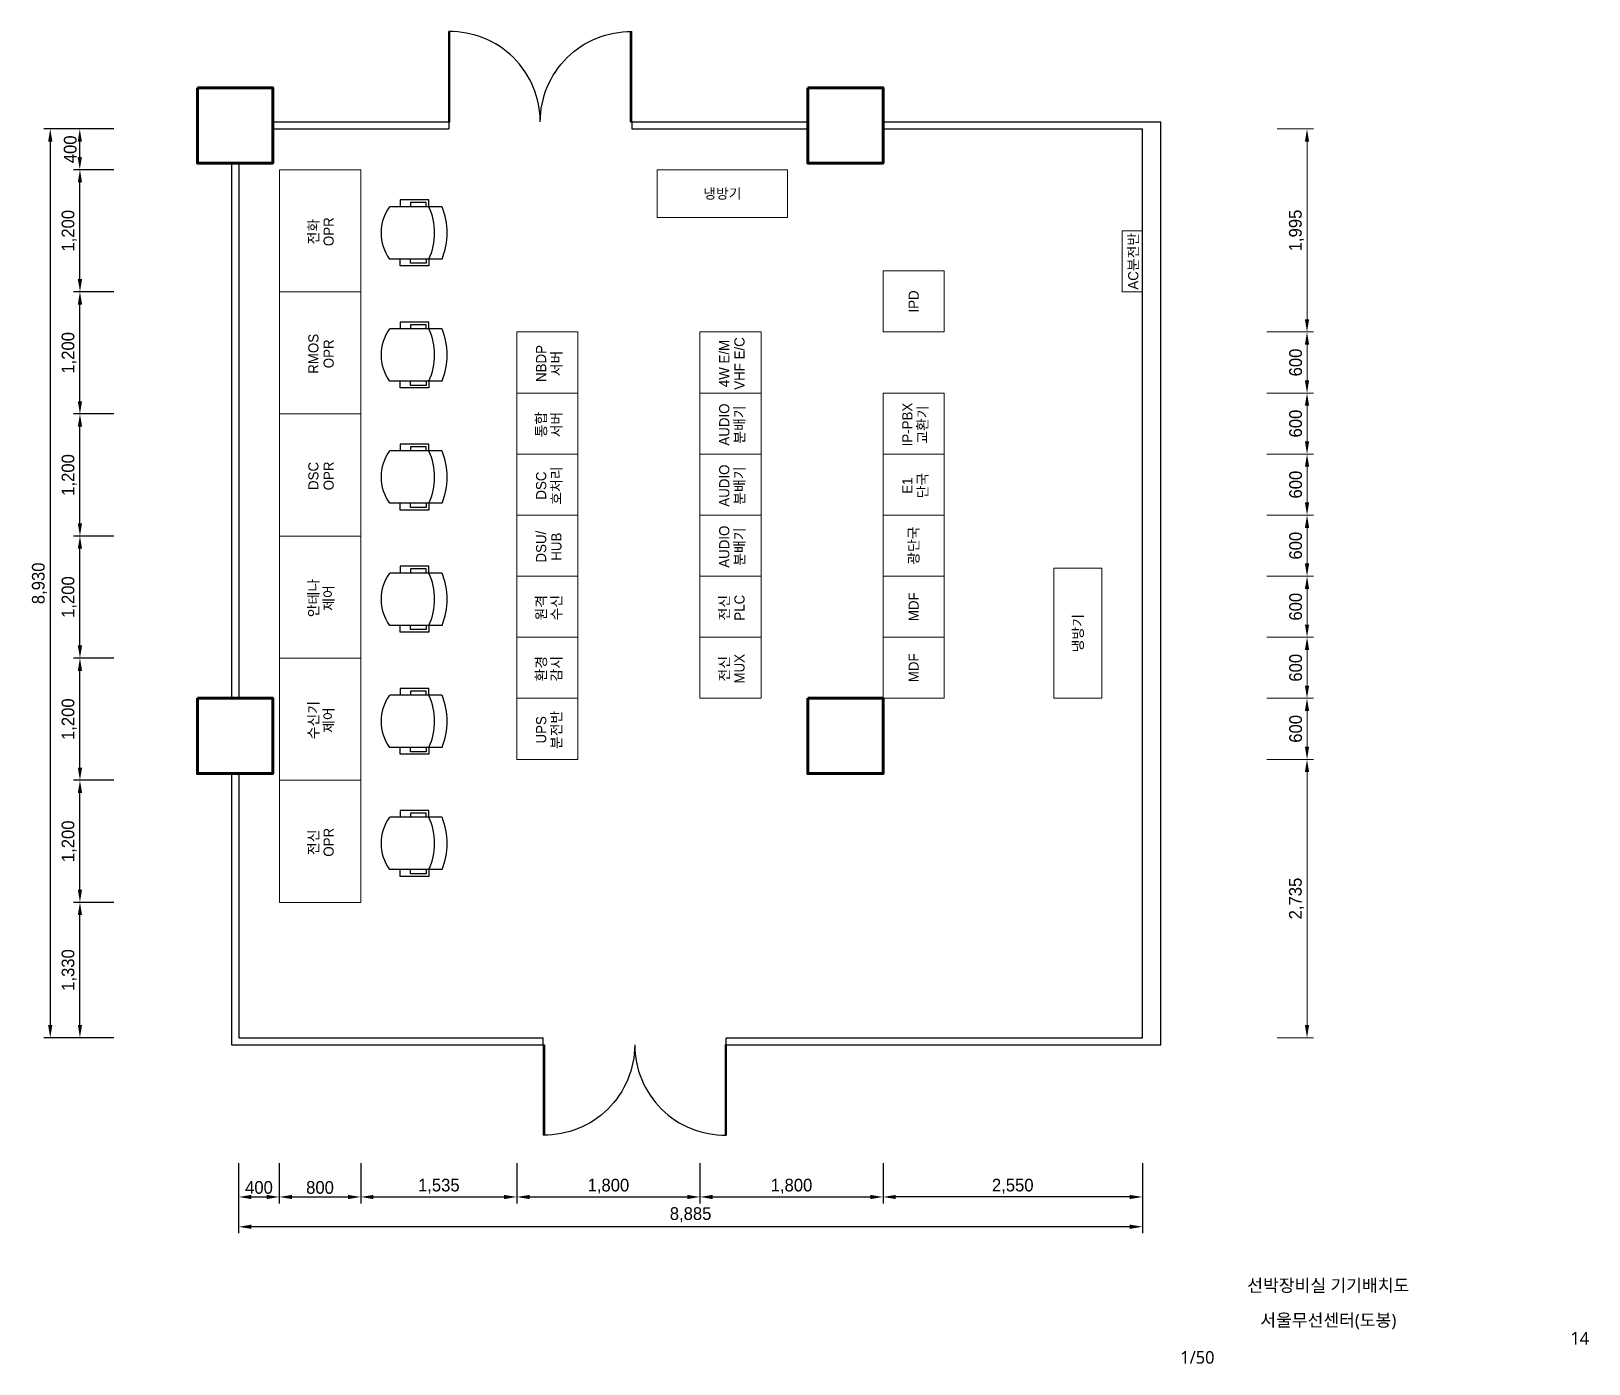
# Model space of a CAD drawing. Extents: x 980209 to 995522, y 391025 to 404121.
import ezdxf
from ezdxf.enums import TextEntityAlignment as Align

# ---------------------------------------------------------------- set-up
doc = ezdxf.new("R2010")
doc.units = 0
doc.header["$LTSCALE"] = 150
doc.header["$MEASUREMENT"] = 0
doc.header["$PDMODE"] = 35
doc.layers.get('0').update_dxf_attribs({"linetype": 'CONTINUOUS'})
doc.layers.get('Defpoints').update_dxf_attribs({"linetype": 'CONTINUOUS'})
for name, color, linetype, lineweight in [('DIM', 1, 'CONTINUOUS', 18), ('국사평면도 3층$0$arch', 9, 'CONTINUOUS', 20), ('장비', 2, 'CONTINUOUS', 20)]:
    doc.layers.add(name, color=color, linetype=linetype, lineweight=lineweight)
doc.layers.add('가구', color=4, linetype='CONTINUOUS')
doc.styles.get("Standard").update_dxf_attribs({"font": ''})
doc.styles.add('STYLE1', font='malgun.ttf')
doc.styles.add('도각$0$STYLE1', font='malgun.ttf')
doc.styles.add('돋움', font='')
doc.styles.get('Standard').set_extended_font_data('BatangChe')
doc.styles.get('돋움').set_extended_font_data('Dotum')
doc.dimstyles.new('ISO-50', dxfattribs={"dimscale": 50, "dimtxt": 2.5, "dimasz": 2.5, "dimexe": 1.25, "dimexo": 2, "dimtad": 1, "dimtoh": 1, "dimdec": 0, "dimtxsty": 'Standard', "dimcen": 2.5, "dimclrd": 1, "dimclre": 1, "dimadec": 0, "dimazin": 0, "dimtfac": 1, "dimtdec": 0, "dimtofl": 0, "dimtmove": 0, "dimatfit": 3, "dimfxl": 1, "dimarcsym": 0})

# ---------------------------------------------------------------- blocks, each defined once
blk = doc.blocks.new('국사평면도 3층$0$A$C18BE6784')
at = {"layer": '국사평면도 3층$0$arch', "color": 8, "lineweight": -3}
for p, q in [((-900, -28), (-900, -917)), ((-888, -28), (-888, -917)), ((888, -28), (888, -917)), ((900, -28), (900, -917))]:
    blk.add_line(p, q, dxfattribs=at)
for points in [[(-900, -28), (-888, -28)], [(900, -28), (888, -28)]]:
    blk.add_lwpolyline(points, dxfattribs=at)
at = {"layer": '국사평면도 3층$0$arch', "color": 8, "lineweight": -3, "extrusion": (0, 0, -1)}
blk.add_ellipse((-888, -28), major_axis=(628, -628), ratio=1, start_param=5.497738, end_param=7.081894, dxfattribs=at)
at = {"layer": '국사평면도 3층$0$arch', "color": 8, "lineweight": -3}
blk.add_ellipse((888, -28), major_axis=(-876, 145), ratio=1, start_param=0.164071, end_param=1.748227, dxfattribs=at)
blk = doc.blocks.new('국사평면도 3층$0$A$C44D83544')
at = {"layer": '국사평면도 3층$0$arch', "color": 250, "linetype": 'Continuous', "lineweight": 60}
blk.add_lwpolyline([(-74, 70), (666, 70), (666, -670), (-74, -670)], close=True, dxfattribs=at)
blk = doc.blocks.new('*D4')
at = {"layer": 'Defpoints', "color": 0, "linetype": 'Continuous'}
for p in [(980786, 403160), (980397, 394230), (980786, 394230)]:
    blk.add_point(p, dxfattribs=at)
at = {"layer": 'DIM', "color": 1, "linetype": 'Continuous', "lineweight": -2}
for p, q in [((980686, 403160), (980335, 403160)), ((980397, 403035), (980397, 394355)), ((980686, 394230), (980335, 394230))]:
    blk.add_line(p, q, dxfattribs=at)
at = {"layer": 'DIM', "color": 1, "linetype": 'Continuous'}
for points in [[(980376, 403035), (980418, 403035), (980397, 403160)], [(980376, 394355), (980418, 394355), (980397, 394230)]]:
    blk.add_solid(points, dxfattribs=at)
at = {"layer": 'DIM', "color": 0, "linetype": 'Continuous', "insert": (980291, 398695), "char_height": 125, "attachment_point": 5, "rotation": 90, "style": '돋움'}
blk.add_mtext('8,930', dxfattribs=at)
blk = doc.blocks.new('*D5')
at = {"layer": 'Defpoints', "color": 0, "linetype": 'Continuous'}
for p in [(982249, 393096), (991134, 393096), (982249, 392372)]:
    blk.add_point(p, dxfattribs=at)
at = {"layer": '장비', "color": 1, "linetype": 'Continuous', "lineweight": -2}
for p, q in [((982249, 392996), (982249, 392310)), ((991134, 392996), (991134, 392310))]:
    blk.add_line(p, q, dxfattribs=at)
at = {"layer": '장비', "color": 1, "lineweight": -2}
blk.add_line((991009, 392372), (982374, 392372), dxfattribs=at)
at = {"layer": '장비', "color": 1, "linetype": 'Continuous'}
for points in [[(982374, 392351), (982374, 392393), (982249, 392372)], [(991009, 392351), (991009, 392393), (991134, 392372)]]:
    blk.add_solid(points, dxfattribs=at)
at = {"layer": '장비', "color": 0, "linetype": 'Continuous', "insert": (986692, 392490), "char_height": 125, "attachment_point": 5, "style": '돋움'}
blk.add_mtext('8,885', dxfattribs=at)
blk = doc.blocks.new('*D6')
at = {"layer": 'Defpoints', "color": 0, "linetype": 'Continuous'}
for p in [(980689, 395560), (981121, 395560), (981121, 394230)]:
    blk.add_point(p, dxfattribs=at)
at = {"layer": 'DIM', "color": 1, "linetype": 'Continuous', "lineweight": -2}
for p, q in [((981021, 395560), (980627, 395560)), ((980689, 394355), (980689, 395435)), ((981021, 394230), (980627, 394230))]:
    blk.add_line(p, q, dxfattribs=at)
at = {"layer": 'DIM', "color": 1, "linetype": 'Continuous'}
for points in [[(980668, 395435), (980710, 395435), (980689, 395560)], [(980668, 394355), (980710, 394355), (980689, 394230)]]:
    blk.add_solid(points, dxfattribs=at)
at = {"layer": 'DIM', "color": 0, "linetype": 'Continuous', "insert": (980583, 394895), "char_height": 125, "attachment_point": 5, "rotation": 90, "style": '돋움'}
blk.add_mtext('1,330', dxfattribs=at)
blk = doc.blocks.new('*D7')
at = {"layer": 'Defpoints', "color": 0, "linetype": 'Continuous'}
for p in [(982249, 393096), (982649, 393096), (982649, 392665)]:
    blk.add_point(p, dxfattribs=at)
at = {"layer": '장비', "color": 1, "linetype": 'Continuous', "lineweight": -2}
for p, q in [((982249, 392996), (982249, 392602)), ((982649, 392996), (982649, 392602))]:
    blk.add_line(p, q, dxfattribs=at)
at = {"layer": '장비', "color": 1, "lineweight": -2}
blk.add_line((982374, 392665), (982524, 392665), dxfattribs=at)
at = {"layer": '장비', "color": 1, "linetype": 'Continuous'}
for points in [[(982374, 392685), (982374, 392644), (982249, 392665)], [(982524, 392685), (982524, 392644), (982649, 392665)]]:
    blk.add_solid(points, dxfattribs=at)
at = {"layer": '장비', "color": 0, "linetype": 'Continuous', "insert": (982449, 392758), "char_height": 125, "attachment_point": 5, "style": '돋움'}
blk.add_mtext('400', dxfattribs=at)
blk = doc.blocks.new('*D8')
at = {"layer": 'Defpoints', "color": 0, "linetype": 'Continuous'}
for p in [(982649, 393096), (983449, 393096), (983449, 392665)]:
    blk.add_point(p, dxfattribs=at)
at = {"layer": '장비', "color": 1, "linetype": 'Continuous', "lineweight": -2}
for p, q in [((982649, 392996), (982649, 392602)), ((983449, 392996), (983449, 392602))]:
    blk.add_line(p, q, dxfattribs=at)
at = {"layer": '장비', "color": 1, "lineweight": -2}
blk.add_line((982774, 392665), (983324, 392665), dxfattribs=at)
at = {"layer": '장비', "color": 1, "linetype": 'Continuous'}
for points in [[(982774, 392685), (982774, 392644), (982649, 392665)], [(983324, 392685), (983324, 392644), (983449, 392665)]]:
    blk.add_solid(points, dxfattribs=at)
at = {"layer": '장비', "color": 0, "linetype": 'Continuous', "insert": (983049, 392758), "char_height": 125, "attachment_point": 5, "style": '돋움'}
blk.add_mtext('800', dxfattribs=at)
blk = doc.blocks.new('*D9')
at = {"layer": 'Defpoints', "color": 0, "linetype": 'Continuous'}
for p in [(984984, 393096), (986784, 393096), (986784, 392665)]:
    blk.add_point(p, dxfattribs=at)
at = {"layer": '장비', "color": 1, "linetype": 'Continuous', "lineweight": -2}
for p, q in [((984984, 392996), (984984, 392602)), ((986784, 392996), (986784, 392602))]:
    blk.add_line(p, q, dxfattribs=at)
at = {"layer": '장비', "color": 1, "lineweight": -2}
blk.add_line((985109, 392665), (986659, 392665), dxfattribs=at)
at = {"layer": '장비', "color": 1, "linetype": 'Continuous'}
for points in [[(985109, 392685), (985109, 392644), (984984, 392665)], [(986659, 392685), (986659, 392644), (986784, 392665)]]:
    blk.add_solid(points, dxfattribs=at)
at = {"layer": '장비', "color": 0, "linetype": 'Continuous', "insert": (985884, 392770), "char_height": 125, "attachment_point": 5, "style": '돋움'}
blk.add_mtext('1,800', dxfattribs=at)
blk = doc.blocks.new('*D10')
at = {"layer": 'Defpoints', "color": 0, "linetype": 'Continuous'}
for p in [(986784, 393096), (988584, 393096), (988584, 392665)]:
    blk.add_point(p, dxfattribs=at)
at = {"layer": '장비', "color": 1, "linetype": 'Continuous', "lineweight": -2}
for p, q in [((986784, 392996), (986784, 392602)), ((988584, 392996), (988584, 392602))]:
    blk.add_line(p, q, dxfattribs=at)
at = {"layer": '장비', "color": 1, "lineweight": -2}
blk.add_line((986909, 392665), (988459, 392665), dxfattribs=at)
at = {"layer": '장비', "color": 1, "linetype": 'Continuous'}
for points in [[(986909, 392685), (986909, 392644), (986784, 392665)], [(988459, 392685), (988459, 392644), (988584, 392665)]]:
    blk.add_solid(points, dxfattribs=at)
at = {"layer": '장비', "color": 0, "linetype": 'Continuous', "insert": (987684, 392770), "char_height": 125, "attachment_point": 5, "style": '돋움'}
blk.add_mtext('1,800', dxfattribs=at)
blk = doc.blocks.new('*D11')
at = {"layer": 'Defpoints', "color": 0, "linetype": 'Continuous'}
for p in [(988584, 393096), (991134, 393096), (988584, 392665)]:
    blk.add_point(p, dxfattribs=at)
at = {"layer": '장비', "color": 1, "linetype": 'Continuous', "lineweight": -2}
for p, q in [((988584, 392996), (988584, 392602)), ((991134, 392996), (991134, 392602))]:
    blk.add_line(p, q, dxfattribs=at)
at = {"layer": '장비', "color": 1, "lineweight": -2}
blk.add_line((991009, 392665), (988709, 392665), dxfattribs=at)
at = {"layer": '장비', "color": 1, "linetype": 'Continuous'}
for points in [[(988709, 392685), (988709, 392644), (988584, 392665)], [(991009, 392685), (991009, 392644), (991134, 392665)]]:
    blk.add_solid(points, dxfattribs=at)
at = {"layer": '장비', "color": 0, "linetype": 'Continuous', "insert": (989859, 392770), "char_height": 125, "attachment_point": 5, "style": '돋움'}
blk.add_mtext('2,550', dxfattribs=at)
blk = doc.blocks.new('*D12')
at = {"layer": 'Defpoints', "color": 0, "linetype": 'Continuous'}
for p in [(980689, 396760), (981121, 396760), (981121, 395560)]:
    blk.add_point(p, dxfattribs=at)
at = {"layer": '장비', "color": 1, "linetype": 'Continuous', "lineweight": -2}
for p, q in [((981021, 396760), (980627, 396760)), ((981021, 395560), (980627, 395560))]:
    blk.add_line(p, q, dxfattribs=at)
at = {"layer": '장비', "color": 1, "lineweight": -2}
blk.add_line((980689, 395685), (980689, 396635), dxfattribs=at)
at = {"layer": '장비', "color": 1, "linetype": 'Continuous'}
for points in [[(980668, 396635), (980710, 396635), (980689, 396760)], [(980668, 395685), (980710, 395685), (980689, 395560)]]:
    blk.add_solid(points, dxfattribs=at)
at = {"layer": '장비', "color": 0, "linetype": 'Continuous', "insert": (980583, 396160), "char_height": 125, "attachment_point": 5, "rotation": 90, "style": '돋움'}
blk.add_mtext('1,200', dxfattribs=at)
blk = doc.blocks.new('*D13')
at = {"layer": 'Defpoints', "color": 0, "linetype": 'Continuous'}
for p in [(980689, 397960), (981121, 397960), (981121, 396760)]:
    blk.add_point(p, dxfattribs=at)
at = {"layer": '장비', "color": 1, "linetype": 'Continuous', "lineweight": -2}
for p, q in [((981021, 397960), (980627, 397960)), ((981021, 396760), (980627, 396760))]:
    blk.add_line(p, q, dxfattribs=at)
at = {"layer": '장비', "color": 1, "lineweight": -2}
blk.add_line((980689, 396885), (980689, 397835), dxfattribs=at)
at = {"layer": '장비', "color": 1, "linetype": 'Continuous'}
for points in [[(980668, 397835), (980710, 397835), (980689, 397960)], [(980668, 396885), (980710, 396885), (980689, 396760)]]:
    blk.add_solid(points, dxfattribs=at)
at = {"layer": '장비', "color": 0, "linetype": 'Continuous', "insert": (980583, 397360), "char_height": 125, "attachment_point": 5, "rotation": 90, "style": '돋움'}
blk.add_mtext('1,200', dxfattribs=at)
blk = doc.blocks.new('*D14')
at = {"layer": 'Defpoints', "color": 0, "linetype": 'Continuous'}
for p in [(980689, 399160), (981121, 399160), (981121, 397960)]:
    blk.add_point(p, dxfattribs=at)
at = {"layer": '장비', "color": 1, "linetype": 'Continuous', "lineweight": -2}
for p, q in [((981021, 399160), (980627, 399160)), ((981021, 397960), (980627, 397960))]:
    blk.add_line(p, q, dxfattribs=at)
at = {"layer": '장비', "color": 1, "lineweight": -2}
blk.add_line((980689, 398085), (980689, 399035), dxfattribs=at)
at = {"layer": '장비', "color": 1, "linetype": 'Continuous'}
for points in [[(980668, 399035), (980710, 399035), (980689, 399160)], [(980668, 398085), (980710, 398085), (980689, 397960)]]:
    blk.add_solid(points, dxfattribs=at)
at = {"layer": '장비', "color": 0, "linetype": 'Continuous', "insert": (980583, 398560), "char_height": 125, "attachment_point": 5, "rotation": 90, "style": '돋움'}
blk.add_mtext('1,200', dxfattribs=at)
blk = doc.blocks.new('*D15')
at = {"layer": 'Defpoints', "color": 0, "linetype": 'Continuous'}
for p in [(980689, 400360), (981121, 400360), (981121, 399160)]:
    blk.add_point(p, dxfattribs=at)
at = {"layer": '장비', "color": 1, "linetype": 'Continuous', "lineweight": -2}
for p, q in [((981021, 400360), (980627, 400360)), ((981021, 399160), (980627, 399160))]:
    blk.add_line(p, q, dxfattribs=at)
at = {"layer": '장비', "color": 1, "lineweight": -2}
blk.add_line((980689, 399285), (980689, 400235), dxfattribs=at)
at = {"layer": '장비', "color": 1, "linetype": 'Continuous'}
for points in [[(980668, 400235), (980710, 400235), (980689, 400360)], [(980668, 399285), (980710, 399285), (980689, 399160)]]:
    blk.add_solid(points, dxfattribs=at)
at = {"layer": '장비', "color": 0, "linetype": 'Continuous', "insert": (980583, 399760), "char_height": 125, "attachment_point": 5, "rotation": 90, "style": '돋움'}
blk.add_mtext('1,200', dxfattribs=at)
blk = doc.blocks.new('*D16')
at = {"layer": 'Defpoints', "color": 0, "linetype": 'Continuous'}
for p in [(980689, 401560), (981121, 401560), (981121, 400360)]:
    blk.add_point(p, dxfattribs=at)
at = {"layer": '장비', "color": 1, "linetype": 'Continuous', "lineweight": -2}
for p, q in [((981021, 401560), (980627, 401560)), ((981021, 400360), (980627, 400360))]:
    blk.add_line(p, q, dxfattribs=at)
at = {"layer": '장비', "color": 1, "lineweight": -2}
blk.add_line((980689, 400485), (980689, 401435), dxfattribs=at)
at = {"layer": '장비', "color": 1, "linetype": 'Continuous'}
for points in [[(980668, 401435), (980710, 401435), (980689, 401560)], [(980668, 400485), (980710, 400485), (980689, 400360)]]:
    blk.add_solid(points, dxfattribs=at)
at = {"layer": '장비', "color": 0, "linetype": 'Continuous', "insert": (980583, 400960), "char_height": 125, "attachment_point": 5, "rotation": 90, "style": '돋움'}
blk.add_mtext('1,200', dxfattribs=at)
blk = doc.blocks.new('*D17')
at = {"layer": 'Defpoints', "color": 0, "linetype": 'Continuous'}
for p in [(980689, 402760), (981121, 402760), (981121, 401560)]:
    blk.add_point(p, dxfattribs=at)
at = {"layer": '장비', "color": 1, "linetype": 'Continuous', "lineweight": -2}
for p, q in [((981021, 402760), (980627, 402760)), ((981021, 401560), (980627, 401560))]:
    blk.add_line(p, q, dxfattribs=at)
at = {"layer": '장비', "color": 1, "lineweight": -2}
blk.add_line((980689, 401685), (980689, 402635), dxfattribs=at)
at = {"layer": '장비', "color": 1, "linetype": 'Continuous'}
for points in [[(980668, 402635), (980710, 402635), (980689, 402760)], [(980668, 401685), (980710, 401685), (980689, 401560)]]:
    blk.add_solid(points, dxfattribs=at)
at = {"layer": '장비', "color": 0, "linetype": 'Continuous', "insert": (980583, 402160), "char_height": 125, "attachment_point": 5, "rotation": 90, "style": '돋움'}
blk.add_mtext('1,200', dxfattribs=at)
blk = doc.blocks.new('*D18')
at = {"layer": 'Defpoints', "color": 0, "linetype": 'Continuous'}
for p in [(980687, 403160), (981121, 403160), (981121, 402760)]:
    blk.add_point(p, dxfattribs=at)
at = {"layer": '장비', "color": 1, "linetype": 'Continuous', "lineweight": -2}
for p, q in [((981021, 403160), (980625, 403160)), ((981021, 402760), (980625, 402760))]:
    blk.add_line(p, q, dxfattribs=at)
at = {"layer": '장비', "color": 1, "lineweight": -2}
blk.add_line((980687, 402885), (980687, 403035), dxfattribs=at)
at = {"layer": '장비', "color": 1, "linetype": 'Continuous'}
for points in [[(980667, 403035), (980708, 403035), (980687, 403160)], [(980667, 402885), (980708, 402885), (980687, 402760)]]:
    blk.add_solid(points, dxfattribs=at)
at = {"layer": '장비', "color": 0, "linetype": 'Continuous', "insert": (980594, 402960), "char_height": 125, "attachment_point": 5, "rotation": 90, "style": '돋움'}
blk.add_mtext('400', dxfattribs=at)
blk = doc.blocks.new('*D19')
at = {"layer": 'Defpoints', "color": 0, "linetype": 'Continuous'}
for p in [(983449, 393096), (984984, 393096), (984984, 392665)]:
    blk.add_point(p, dxfattribs=at)
at = {"layer": '장비', "color": 1, "linetype": 'Continuous', "lineweight": -2}
for p, q in [((983449, 392996), (983449, 392602)), ((984984, 392996), (984984, 392602))]:
    blk.add_line(p, q, dxfattribs=at)
at = {"layer": '장비', "color": 1, "lineweight": -2}
blk.add_line((983574, 392665), (984859, 392665), dxfattribs=at)
at = {"layer": '장비', "color": 1, "linetype": 'Continuous'}
for points in [[(983574, 392685), (983574, 392644), (983449, 392665)], [(984859, 392685), (984859, 392644), (984984, 392665)]]:
    blk.add_solid(points, dxfattribs=at)
at = {"layer": '장비', "color": 0, "linetype": 'Continuous', "insert": (984217, 392770), "char_height": 125, "attachment_point": 5, "style": '돋움'}
blk.add_mtext('1,535', dxfattribs=at)
blk = doc.blocks.new('의자')
at = {"color": 7}
for p, q in [((-26820, 13615), (-27210, 13615)), ((-26918, 13666), (-27132, 13666)), ((-27132, 13666), (-27132, 13615)), ((-26918, 13615), (-27132, 13615)), ((-26937, 13646), (-27054, 13646)), ((-27054, 13646), (-27054, 13615)), ((-26937, 13615), (-26937, 13646)), ((-26918, 13615), (-26918, 13666)), ((-26820, 13225), (-27210, 13225)), ((-26918, 13225), (-27132, 13225)), ((-27132, 13174), (-27132, 13225)), ((-26918, 13174), (-27132, 13174)), ((-27054, 13193), (-27054, 13225)), ((-26937, 13193), (-27054, 13193)), ((-26937, 13225), (-26937, 13193)), ((-26918, 13225), (-26918, 13174))]:
    blk.add_line(p, q, dxfattribs=at)
for centre, radius, start, end in [((-26946, 13420), 329, 143.5705, 216.4295), ((-27341, 13420), 466, 335.266, 24.734), ((-27291, 13420), 510, 337.5, 22.5)]:
    blk.add_arc(centre, radius, start, end, dxfattribs=at)

msp = doc.modelspace()

# ---------------------------------------------------------------- linework, layer by layer
at = {"layer": '국사평면도 3층$0$arch', "color": 8, "linetype": 'Continuous', "lineweight": -3}
for points, elevation in [([(982584.3, 403230.1), (984314.3, 403230)], -0.4), ([(984314.3, 403230), (984314.3, 403160.1)], -0.4), ([(986102.2, 403230.1), (987844.3, 403230.1)], -0.4), ([(986114.3, 403230.1), (986114.3, 403160.1)], -0.4), ([(988584.3, 403230.1), (991314.3, 403230.1)], -0.4), ([(982584.3, 403160.1), (984314.3, 403160.1)], -0.9), ([(986114.3, 403160.1), (987844.3, 403160.1)], -0.9), ([(988584.3, 403160.1), (991134.3, 403160.1)], -0.9), ([(982179.3, 394160.1), (985254.3, 394160.1)], -0.9), ([(982249.3, 394230.1), (985242.3, 394230)], -0.4), ([(985242.3, 394160.1), (985242.2, 394230)], -0.1), ([(987030.2, 394160.1), (991314.3, 394160.1)], -0.9), ([(987042.3, 394160.1), (987042.2, 394229.9)], -0.1), ([(987042.3, 394229.9), (991134.3, 394229.9)], -0.4)]:
    msp.add_lwpolyline(points, dxfattribs=dict(at, elevation=elevation))
for points in [[(991314.3, 394160.1), (991314.3, 403230.1)], [(991134.3, 394229.9), (991134.3, 403160.1)], [(982179.3, 402825.1), (982179.3, 397565.1)], [(982249.3, 402825.1), (982249.3, 397565.1)], [(982179.3, 396825.1), (982179.3, 394160.1)], [(982249.3, 396825.1), (982249.3, 394230.1)]]:
    msp.add_lwpolyline(points, dxfattribs=at)
at = {"layer": '장비', "color": 1, "linetype": 'Continuous'}
for p, q in [((992457, 403160.1), (992814.3, 403160.1)), ((992357, 401165.1), (992814.3, 401165.1)), ((992457, 401165.1), (992814.3, 401165.1)), ((992357, 400565.1), (992814.3, 400565.1)), ((992357, 400565.1), (992814.3, 400565.1)), ((992357, 399965.1), (992814.3, 399965.1)), ((992357, 399965.1), (992814.3, 399965.1)), ((992357, 399365.1), (992814.3, 399365.1)), ((992357, 399365.1), (992814.3, 399365.1)), ((992357, 398765.1), (992814.3, 398765.1)), ((992357, 398765.1), (992814.3, 398765.1)), ((992357, 398165.1), (992814.3, 398165.1)), ((992357, 398165.1), (992814.3, 398165.1)), ((992357, 397565.1), (992814.3, 397565.1)), ((992357, 397565.1), (992814.3, 397565.1)), ((992357, 396965.1), (992814.3, 396965.1)), ((992357, 396965.1), (992814.3, 396965.1)), ((992457, 396965.1), (992814.3, 396965.1)), ((992457, 394229.9), (992814.3, 394229.9))]:
    msp.add_line(p, q, dxfattribs=at)
at = {"layer": '장비', "color": 1}
for p, q in [((992751.8, 401290.1), (992751.8, 403035.1)), ((992751.8, 401040.1), (992751.8, 400690.1)), ((992751.8, 400440.1), (992751.8, 400090.1)), ((992751.8, 399840.1), (992751.8, 399490.1)), ((992751.8, 399240.1), (992751.8, 398890.1)), ((992751.8, 398640.1), (992751.8, 398290.1)), ((992751.8, 398040.1), (992751.8, 397690.1)), ((992751.8, 397440.1), (992751.8, 397090.1)), ((992751.8, 396840.1), (992751.8, 394354.9))]:
    msp.add_line(p, q, dxfattribs=at)
at = {"layer": '장비', "color": 8, "linetype": 'Continuous'}
for points in [[(982649.3, 402760.1), (983449.3, 402760.1), (983449.3, 401560.1), (982649.3, 401560.1)], [(986364.3, 402290.1), (987644.3, 402290.1), (987644.3, 402760.1), (986364.3, 402760.1)], [(991134.3, 401560.1), (991134.3, 402160.1), (990934.3, 402160.1), (990934.3, 401560.1)], [(988584.3, 401765.1), (989184.3, 401765.1), (989184.3, 401165.1), (988584.3, 401165.1)], [(982649.3, 401560.1), (983449.3, 401560.1), (983449.3, 400360.1), (982649.3, 400360.1)], [(984984.3, 401165.1), (985584.3, 401165.1), (985584.3, 400565.1), (984984.3, 400565.1)], [(986784.3, 401165.1), (987384.3, 401165.1), (987384.3, 400565.1), (986784.3, 400565.1)], [(984984.3, 400565.1), (985584.3, 400565.1), (985584.3, 399965.1), (984984.3, 399965.1)], [(986784.3, 400565.1), (987384.3, 400565.1), (987384.3, 399965.1), (986784.3, 399965.1)], [(988584.3, 400565.1), (989184.3, 400565.1), (989184.3, 399965.1), (988584.3, 399965.1)], [(982649.3, 400360.1), (983449.3, 400360.1), (983449.3, 399160.1), (982649.3, 399160.1)], [(984984.3, 399965.1), (985584.3, 399965.1), (985584.3, 399365.1), (984984.3, 399365.1)], [(986784.3, 399965.1), (987384.3, 399965.1), (987384.3, 399365.1), (986784.3, 399365.1)], [(988584.3, 399965.1), (989184.3, 399965.1), (989184.3, 399365.1), (988584.3, 399365.1)], [(984984.3, 399365.1), (985584.3, 399365.1), (985584.3, 398765.1), (984984.3, 398765.1)], [(986784.3, 399365.1), (987384.3, 399365.1), (987384.3, 398765.1), (986784.3, 398765.1)], [(988584.3, 399365.1), (989184.3, 399365.1), (989184.3, 398765.1), (988584.3, 398765.1)], [(982649.3, 399160.1), (983449.3, 399160.1), (983449.3, 397960.1), (982649.3, 397960.1)], [(984984.3, 398765.1), (985584.3, 398765.1), (985584.3, 398165.1), (984984.3, 398165.1)], [(986784.3, 398765.1), (987384.3, 398765.1), (987384.3, 398165.1), (986784.3, 398165.1)], [(988584.3, 398765.1), (989184.3, 398765.1), (989184.3, 398165.1), (988584.3, 398165.1)], [(990734.3, 397565.1), (990734.3, 398845.1), (990264.3, 398845.1), (990264.3, 397565.1)], [(984984.3, 398165.1), (985584.3, 398165.1), (985584.3, 397565.1), (984984.3, 397565.1)], [(986784.3, 398165.1), (987384.3, 398165.1), (987384.3, 397565.1), (986784.3, 397565.1)], [(988584.3, 398165.1), (989184.3, 398165.1), (989184.3, 397565.1), (988584.3, 397565.1)], [(982649.3, 397960.1), (983449.3, 397960.1), (983449.3, 396760.1), (982649.3, 396760.1)], [(984984.3, 397565.1), (985584.3, 397565.1), (985584.3, 396965.1), (984984.3, 396965.1)], [(982649.3, 396760.1), (983449.3, 396760.1), (983449.3, 395560.1), (982649.3, 395560.1)]]:
    msp.add_lwpolyline(points, close=True, dxfattribs=at)
at = {"layer": '장비', "color": 1, "linetype": 'Continuous'}
for points in [[(992730.9, 403035.1), (992772.6, 403035.1), (992751.8, 403160.1)], [(992730.9, 401290.1), (992772.6, 401290.1), (992751.8, 401165.1)], [(992730.9, 401040.1), (992772.6, 401040.1), (992751.8, 401165.1)], [(992730.9, 400690.1), (992772.6, 400690.1), (992751.8, 400565.1)], [(992730.9, 400440.1), (992772.6, 400440.1), (992751.8, 400565.1)], [(992730.9, 400090.1), (992772.6, 400090.1), (992751.8, 399965.1)], [(992730.9, 399840.1), (992772.6, 399840.1), (992751.8, 399965.1)], [(992730.9, 399490.1), (992772.6, 399490.1), (992751.8, 399365.1)], [(992730.9, 399240.1), (992772.6, 399240.1), (992751.8, 399365.1)], [(992730.9, 398890.1), (992772.6, 398890.1), (992751.8, 398765.1)], [(992730.9, 398640.1), (992772.6, 398640.1), (992751.8, 398765.1)], [(992730.9, 398290.1), (992772.6, 398290.1), (992751.8, 398165.1)], [(992730.9, 398040.1), (992772.6, 398040.1), (992751.8, 398165.1)], [(992730.9, 397690.1), (992772.6, 397690.1), (992751.8, 397565.1)], [(992730.9, 397440.1), (992772.6, 397440.1), (992751.8, 397565.1)], [(992730.9, 397090.1), (992772.6, 397090.1), (992751.8, 396965.1)], [(992730.9, 396840.1), (992772.6, 396840.1), (992751.8, 396965.1)], [(992730.9, 394354.9), (992772.6, 394354.9), (992751.8, 394229.9)]]:
    msp.add_solid(points, dxfattribs=at)

# ---------------------------------------------------------------- block references
at = {"layer": '가구', "xscale": 1.316855753646677, "yscale": 1.316855753646677, "zscale": 1.316855753646677}
for p in [(1019566.1, 384466.9), (1019566.1, 383266.9), (1019566.1, 382066.9), (1019566.1, 380866.9), (1019566.1, 379666.9), (1019566.1, 378466.9)]:
    msp.add_blockref('의자', p, dxfattribs=at)
at = {"layer": '국사평면도 3층$0$arch', "color": 8, "linetype": 'Continuous', "lineweight": -3, "rotation": 180}
msp.add_blockref('국사평면도 3층$0$A$C18BE6784', (985214.3, 403201.6, -0.4), dxfattribs=at)
at = {"layer": '국사평면도 3층$0$arch', "color": 250, "linetype": 'Continuous', "lineweight": -3}
for p in [(981918.4, 403495.1), (987918.4, 403495.1), (981918.4, 397495.1)]:
    msp.add_blockref('국사평면도 3층$0$A$C44D83544', p, dxfattribs=at)
at = {"layer": '국사평면도 3층$0$arch', "color": 8, "linetype": 'Continuous', "lineweight": -3}
msp.add_blockref('국사평면도 3층$0$A$C18BE6784', (986142.3, 394188.5, -0.1), dxfattribs=at)
at = {"layer": '장비', "color": 8, "linetype": 'Continuous'}
msp.add_blockref('국사평면도 3층$0$A$C44D83544', (987918.4, 397495.1), dxfattribs=at)

# ---------------------------------------------------------------- texts
at = {"color": 7, "lineweight": 0, "style": '도각$0$STYLE1'}
for s, height, p in [('선박장비실 기기배치도', 123.629, (992960.8, 391795.7, 69.4)), ('서울무선센터(도봉)', 123.63, (992960.8, 391454.3, 69.4)), ('1/50', 123.63, (991673.9, 391088.6, 69.4))]:
    msp.add_text(s, height=height, dxfattribs=at).set_placement(p, align=Align.MIDDLE_CENTER)
at = {"linetype": 'Continuous', "style": 'STYLE1'}
msp.add_text('14', height=123.63, dxfattribs=at).set_placement((995433.4, 391276.5), align=Align.MIDDLE_CENTER)
at = {"layer": '장비', "color": 7, "lineweight": 30, "style": '돋움'}
msp.add_text('냉방기', height=100, dxfattribs=at).set_placement((987004.3, 402525.1), align=Align.MIDDLE_CENTER)
at = {"layer": '장비', "color": 7, "linetype": 'Continuous', "style": '돋움'}
for s, p in [('OPR', (983133.7, 402150.5)), ('전화', (982983.7, 402150.5)), ('RMOS', (982983.7, 400950.5)), ('OPR', (983133.7, 400950.5)), ('DSC', (982983.7, 399750.5)), ('OPR', (983133.7, 399750.5)), ('안테나', (982983.7, 398550.5)), ('제어', (983133.7, 398550.5)), ('수신기', (982983.7, 397350.5)), ('제어', (983133.7, 397350.5)), ('전신', (982983.7, 396150.5)), ('OPR', (983133.7, 396150.5))]:
    msp.add_text(s, height=100, rotation=90, dxfattribs=at).set_placement(p, align=Align.MIDDLE_CENTER)
at = {"layer": '장비', "color": 7, "lineweight": 30, "style": '돋움'}
for s, p in [('AC분전반', (991043.3, 401860.1)), ('IPD', (988884.3, 401465.1)), ('4W E/M', (987022.6, 400855.4)), ('VHF E/C', (987172.6, 400855.4)), ('NBDP', (985222.6, 400855.4)), ('서버', (985372.6, 400855.4)), ('AUDIO', (987022.6, 400255.4)), ('IP-PBX', (988822.6, 400255.4)), ('통합', (985222.6, 400255.4)), ('서버', (985372.6, 400255.4)), ('분배기', (987172.6, 400255.4)), ('교환기', (988972.6, 400255.4)), ('호처리', (985372.6, 399655.4)), ('AUDIO', (987022.6, 399655.4)), ('분배기', (987172.6, 399655.4)), ('DSC', (985222.6, 399655.4)), ('E1', (988822.6, 399655.4)), ('단국', (988972.6, 399655.4)), ('DSU/', (985222.6, 399055.4)), ('AUDIO', (987022.6, 399055.4)), ('분배기', (987172.6, 399055.4)), ('광단국', (988884.3, 399065.1)), ('HUB', (985372.6, 399055.4)), ('MDF', (988884.3, 398465.1)), ('원격', (985222.6, 398455.4)), ('수신', (985372.6, 398455.4)), ('전신', (987022.6, 398455.4)), ('PLC', (987172.6, 398455.4)), ('냉방기', (990499.3, 398205.1)), ('MUX', (987172.6, 397855.4)), ('MDF', (988884.3, 397865.1)), ('환경', (985222.6, 397855.4)), ('감시', (985372.6, 397855.4)), ('전신', (987022.6, 397855.4)), ('UPS', (985222.6, 397255.4)), ('분전반', (985372.6, 397255.4))]:
    msp.add_text(s, height=100, rotation=90, dxfattribs=at).set_placement(p, align=Align.MIDDLE_CENTER)
at = {"layer": '장비', "color": 7, "linetype": 'Continuous', "char_height": 125, "attachment_point": 5, "rotation": 90, "style": '돋움'}
for s, insert in [('1,995', (992648.6, 402162.6)), ('600', (992640.2, 400865.1)), ('600', (992640.2, 400265.1)), ('600', (992640.2, 399665.1)), ('600', (992640.2, 399065.1)), ('600', (992640.2, 398465.1)), ('600', (992640.2, 397865.1)), ('600', (992640.2, 397265.1)), ('2,735', (992648.7, 395597.5))]:
    msp.add_mtext(s, dxfattribs=dict(at, insert=insert))

# ---------------------------------------------------------------- dimensions: what is measured, and where the dimension line sits
at = {"layer": 'DIM', "color": 7, "linetype": 'Continuous'}
for p1, p2, distance, picture, middle in [((980786.2, 403160.1), (980786.2, 394230.1), -389, '*D4', (980291.3, 398695.1)), ((981121.2, 394230.1), (981121.2, 395560.1), 432, '*D6', (980583.3, 394895.1))]:
    dim = msp.add_aligned_dim(p1=p1, p2=p2, distance=distance, dimstyle='ISO-50', override={"dimlunit": 6, "dimtxsty": '돋움'}, dxfattribs=at)
    dim.commit()
    dim.dimension.update_dxf_attribs({"geometry": picture, "text_midpoint": middle})
at = {"layer": '장비', "color": 7, "linetype": 'Continuous'}
dim = msp.add_linear_dim(base=(980687.3, 403160.1), p1=(981121.2, 402760.1), p2=(981121.2, 403160.1), angle=90, dimstyle='ISO-50', override={"dimlunit": 6, "dimtxsty": '돋움', "dimfxl": 2}, dxfattribs=at)
dim.commit()
dim.dimension.update_dxf_attribs({"geometry": '*D18', "text_midpoint": (980687.3, 402960.1), "dimtype": 161})
for p1, p2, distance, picture, middle in [((981121.2, 401560.1), (981121.2, 402760.1), 432, '*D17', (980583.3, 402160.1)), ((981121.2, 400360.1), (981121.2, 401560.1), 432, '*D16', (980583.3, 400960.1)), ((981121.2, 399160.1), (981121.2, 400360.1), 432, '*D15', (980583.3, 399760.1)), ((981121.2, 397960.1), (981121.2, 399160.1), 432, '*D14', (980583.3, 398560.1)), ((981121.2, 396760.1), (981121.2, 397960.1), 432, '*D13', (980583.3, 397360.1)), ((981121.2, 395560.1), (981121.2, 396760.1), 432, '*D12', (980583.3, 396160.1)), ((982249.3, 393096.1), (982649.3, 393096.1), -431.5, '*D7', (982449.3, 392758.4)), ((982649.3, 393096.1), (983449.3, 393096.1), -431.5, '*D8', (983049.3, 392758.4)), ((983449.3, 393096.1), (984984.3, 393096.1), -431.5, '*D19', (984216.8, 392770.4)), ((984984.3, 393096.1), (986784.3, 393096.1), -431.5, '*D9', (985884.3, 392770.4)), ((986784.3, 393096.1), (988584.3, 393096.1), -431.5, '*D10', (987684.3, 392770.4)), ((991134.3, 393096.1), (988584.3, 393096.1), 431.5, '*D11', (989859.3, 392770.4))]:
    dim = msp.add_aligned_dim(p1=p1, p2=p2, distance=distance, dimstyle='ISO-50', override={"dimlunit": 6, "dimtxsty": '돋움', "dimfxl": 2}, dxfattribs=at)
    dim.commit()
    dim.dimension.update_dxf_attribs({"geometry": picture, "text_midpoint": middle})
at = {"layer": '장비', "color": 0, "linetype": 'Continuous'}
dim = msp.add_linear_dim(base=(982249.3, 392372.1), p1=(991134.3, 393096.1), p2=(982249.3, 393096.1), angle=180, dimstyle='ISO-50', override={"dimlunit": 6, "dimtxsty": '돋움', "dimtmove": 2, "dimfxl": 0.3}, dxfattribs=at)
dim.commit()
dim.dimension.update_dxf_attribs({"geometry": '*D5', "text_midpoint": (986691.8, 392489.6), "dimtype": 161, "text_rotation": 270})

doc.saveas('drawing.dxf')
